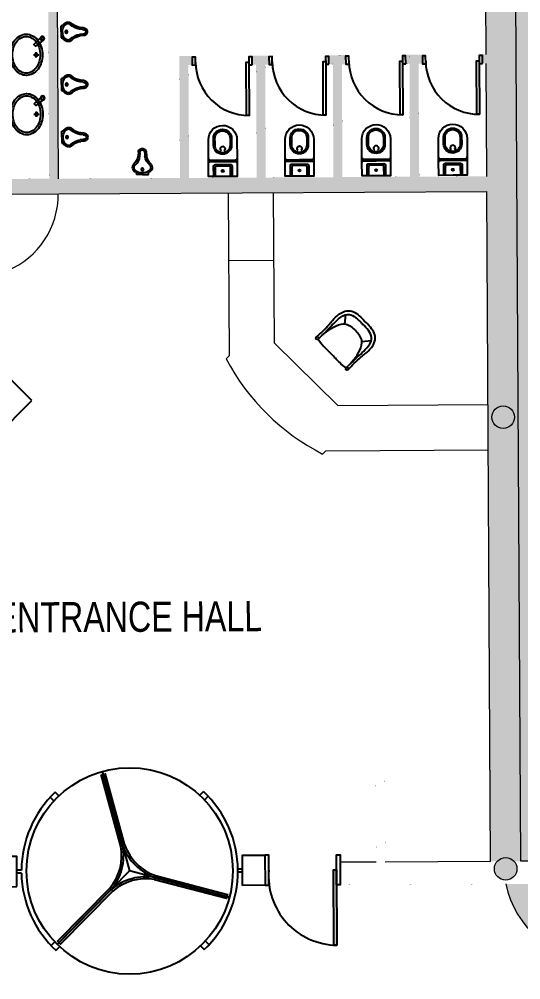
# Model space of a CAD drawing. Header units: millimetres. Extents: x 15176 to 113240, y 14038 to 107702.
# Drawn here: x 57444 to 64114, y 63227 to 75985 of the extents above; entities that cross this region are included whole.
import ezdxf

# ---------------------------------------------------------------- set-up
doc = ezdxf.new("R2010")
doc.units = ezdxf.units.MM
for name, color, linetype in [('contur floor', 175, 'Continuous'), ('doors', 4, 'Continuous'), ('furniture', 34, 'Continuous'), ('graas', 72, 'Continuous'), ('hatch', 252, 'Continuous'), ('sanitari', 144, 'Continuous'), ('txt', 164, 'Continuous'), ('wall', 5, 'Continuous'), ('windows', 4, 'Continuous')]:
    doc.layers.add(name, color=color, linetype=linetype)
doc.styles.add('KOTE', font='romrust.shx', dxfattribs={"width": 0.8})

# ---------------------------------------------------------------- blocks, each defined once
blk = doc.blocks.new('main door')
at = {"layer": 'doors'}
for p, q in [((-45.72175360190886, 1370.66620581998), (-45.71924921806567, 1440.001651182858)), ((45.70681790433082, 1370.666703953444), (45.70929600020827, 1439.274351976776)), ((148.8923621210706, 314.5945085774511), (643.9426761187606, 1171.968631351032)), ((148.8923621210706, 314.5945085774511), (643.9426761187606, 1171.968631351032)), ((173.6230859084426, 300.3159874254197), (685.955078160543, 1187.627011623124)), ((-1032.484857876509, 1003.78036355308), (-1075.432084839304, 1046.727590515875)), ((-1004.206423623793, 1032.070471795283), (-1047.147813591851, 1075.011861763334)), ((628.8147146806768, 1088.651240058738), (0, 7.276e-12)), ((198.3793277679433, 286.0227331225033), (693.4296417655933, 1143.396855896142)), ((198.3793277679433, 286.0227331225033), (693.4296417655933, 1143.396855896142)), ((-1370.662709205357, 45.72525021654292), (-1439.998154568129, 45.72274583279068)), ((0, 7.276e-12), (-1371.428571420711, -0.0045608942164108)), ((-346.8384788814583, 28.54171282744937), (-1336.866403955624, 28.58006164336985)), ((-1336.865947755297, -28.56279549811006), (-1336.866403955624, 28.58006164336985)), ((-346.8528355489689, -0.0045608941145474), (-1257.142857101939, 0.0101022102535353)), ((628.8147146807314, -1089.642628089765), (0, 7.276e-12)), ((1370.666703953542, 45.70681790422532), (1439.27435197687, 45.70929600011004)), ((-1370.663207338715, -45.70332128959853), (-1439.270855362054, -45.70579938548326)), ((-346.8380092098814, -28.60114431413967), (-1336.865947755297, -28.56279549811006)), ((1370.666205820024, -45.72175360196707), (1440.001651182902, -45.71924921812024)), ((173.6921735875294, -301.2674876663004), (685.9600654747119, -1188.615520226886)), ((1032.070471795385, -1004.206423623895), (1074.600760475652, -1046.736712304162)), ((1003.780363553189, -1032.484857876618), (1046.316489228189, -1075.020983551614)), ((-45.71137879846356, -1370.671264847777), (-45.71385689434828, -1439.278912871116)), ((45.71719270762696, -1370.670766714371), (45.71468832387473, -1440.006212077147))]:
    blk.add_line(p, q, dxfattribs=at)
at = {"layer": 'doors', "elevation": 2.037268e-10}
for points in [[(-1944.200258949768, 1944.20025894983), (-2651.307040136318, 1237.093477763287), (-2623.022768888874, 1208.809206515842), (-1915.915987702334, 1915.915987702392), (-1944.200258949768, 1944.20025894983)], [(1944.200258949815, -1944.200258949757), (1237.093477763265, -2651.3070401363), (1208.80920651582, -2623.022768888863), (1915.915987702378, -1915.915987702312), (1944.200258949815, -1944.200258949757)]]:
    blk.add_lwpolyline(points, dxfattribs=at)
at = {"layer": 'doors', "elevation": 1.164153e-10}
for points in [[(-346.853217538337, 28.56686767726933), (-346.8524535597826, -28.57598946570215), (-1336.865934284029, -28.56279549781902), (-1336.866403955646, 28.58006164339895)], [(148.9217510233721, -315.586489983114), (198.4085349646557, -287.01439978696), (693.4057113978015, -1144.402522648721), (643.918345199214, -1172.973604327606)], [(148.9217510233721, -315.586489983114), (198.4085349646557, -287.01439978696), (693.4057113978015, -1144.402522648721), (643.918345199214, -1172.973604327606)]]:
    blk.add_lwpolyline(points, close=True, dxfattribs=at)
at = {"layer": 'doors'}
blk.add_circle((7.276e-12, 0), 1371.428571428296, dxfattribs=at)
for centre, radius, start, end in [((-4.72937e-11, 5.82077e-11), 1439.999999999711, 88.1809793405769, 134.2160237494499), ((-2012.45843715089, 1897.602760514543), 918.9124278934784, 225.955049106314, 320.0705259022236), ((-4.72937e-11, 5.82077e-11), 1439.999999999711, 135.8076243872126, 181.97591112408), ((-406.2270686370248, 704.1199263945018), 706.5989154802718, 274.8207324660841, 325.1481076300058), ((-395.2335463216114, 685.1043197407926), 658.2936460325125, 274.2159967354595, 325.7480095291272), ((813.3217201555017, -1.00449292587291), 706.5989154802718, 154.8207324660992, 205.1481076302899), ((791.3569605673038, -1.017359201337968), 658.2936460325125, 154.2159967356428, 205.7480095291801), ((7.276e-12, 0), 1439.999999999711, 268.1807977834069, 1.819020659423096), ((-405.393094120991, -704.8619871164992), 706.5989154802718, 34.82073246649261, 85.14810762969064), ((-394.4218568483011, -685.8335141874268), 658.2936460325125, 34.21599673525101, 85.74800952940598), ((1897.602760514528, -2012.458437150875), 918.9124278934784, 129.9294740982299, 224.0449508938359)]:
    blk.add_arc(centre, radius, start, end, dxfattribs=at)
for points in [[(-1915.915987702341, 1915.915987702356), (-1944.200258949808, 1944.200258949815), (-2623.022768888863, 1208.809206515842), (-2651.307040136318, 1237.093477763294)], [(1915.915987702334, -1915.915987702334), (1944.200258949793, -1944.200258949793), (1208.80920651582, -2623.022768888848), (1237.093477763279, -2651.307040136307)]]:
    blk.add_solid(points, dxfattribs=at)
at = {"layer": 'doors', "color": 7}
for points in [[(198.4089169538056, 285.0414071382693), (693.4296417655678, 1142.41458965373), (148.9213690340184, 313.6121740849849), (643.9426761187424, 1170.98636510862)], [(-346.8532175384062, 28.56686767732026), (-1336.866403955704, 28.5800616434426), (-346.8524535598408, -28.57598946565849), (-1336.865947755381, -28.5627954980373)], [(148.9217510232738, -315.5864899830849), (643.9183451991412, -1172.973604327577), (198.4085349645611, -287.0143997868799), (693.4057113978415, -1144.402522648597)]]:
    blk.add_solid(points, dxfattribs=at)
at = {"layer": 'windows'}
for points in [[(-1894.860032523138, 1993.540485376485), (-1802.778902712496, 2085.621615187127), (-1838.134241771822, 2120.976954246449), (-2120.976954246446, 1838.134241771841), (-2085.621615187105, 1802.778902712511), (-1894.860032523124, 1993.54048537647)], [(-1258.463929456168, 1357.144382307655), (-1166.382799644598, 1449.225512119221), (-1131.027460585276, 1413.870173059899), (-1413.870173059891, 1131.027460585283), (-1449.225512119214, 1166.382799644613), (-1258.463929456168, 1357.144382307655)], [(1357.144382307648, -1258.463929456157), (1449.225512119214, -1166.382799644583), (1413.870173059877, -1131.027460585261), (1131.027460585268, -1413.870173059877), (1166.382799644594, -1449.225512119207), (1357.144382307648, -1258.463929456157)], [(1993.540485376463, -1894.860032523124), (2085.621615187112, -1802.778902712489), (2120.976954246435, -1838.134241771812), (1838.134241771819, -2120.976954246427), (1802.778902712489, -2085.621615187098), (1993.540485376456, -1894.860032523116)]]:
    blk.add_lwpolyline(points, dxfattribs=at)
at = {"layer": 'windows', "color": 5}
for points in [[(-1202.50119391489, 919.6584814402959), (-919.6584814402813, 1202.501193914904), (-1131.027460585268, 1413.870173059906), (-1413.870173059891, 1131.027460585283), (-1202.50119391489, 919.6584814402959)], [(919.658481440285, -1202.501193914883), (1202.50119391489, -919.6584814402668), (1413.870173059888, -1131.027460585261), (1131.027460585268, -1413.870173059877), (919.658481440285, -1202.501193914883)]]:
    blk.add_lwpolyline(points, dxfattribs=at)
blk = doc.blocks.new('WC3')
at = {"linetype": 'Continuous'}
for points in [[(18.99965662198429, -30.38510416058125, -0.4142135623730953), (16.99961846964925, -32.38506600752589), (-0.0003815272657448, -32.38474170933478), (-17.00038152418074, -32.38441741123097, -0.4142135623730951), (-19.000343371089, -30.384379258845), (-18.99999999656393, -12.38437926213373), (1.36424e-11, -12.38474171303096), (18.99999999652937, -12.38510416395729), (18.99965662198429, -30.38510416058125), (18.9995421638223, -36.38510415956262, 0.4142135623730945), (16.99958031687311, -34.38506600717665), (-0.00041968000005, -34.38474170898553), (-17.00041967689413, -34.38441741085262, 0.4142135623730946), (-19.00045782927009, -36.38437925773906), (-19.000343371089, -30.384379258845)], [(12.2372474922804, -12.3849751552043), (12.23698042320302, -26.38497515264316, -0.4142135623730953), (10.23694227084798, -28.3849369995587), (-0.0003052218389712, -28.38474171009148), (-10.23755271448408, -28.38454642065335, -0.4142135623730951), (-12.23751456135051, -26.38450826829649), (-12.23724749231496, -12.38450827085762)], [(-10.23724749269331, -12.38454642356373), (-10.23747640901638, -24.38454642138095, 0.4142135623730951), (-8.237514562088109, -26.38458457373781), (-0.000267069104666, -26.38474171044072), (8.236980423898785, -26.38489884720184, 0.4142135623730953), (10.23701857629567, -24.3849370003154), (10.23724749263874, -12.38493700246909)], [(18.9995421638223, -36.38510415956262), (18.99906525474853, -61.38510415502242, -0.4142135623730948), (-0.0012971926589671, -80.38474170063273, -0.4142135623730946), (-19.00093473830384, -61.38437925319886), (-19.00045782927009, -36.38437925773906)], [(-1.623088788764107, -47.0647922011849, 0.6208181024698423), (-3.213440301972696, -50.27760027107433, 0.1843877908832819), (-0.0007608221712871, -52.26764150845702, 0.1843877908832819), (3.211994580801729, -50.27772284502862, 0.6208181024698423), (1.621765646056701, -47.06485410119058, 0.6208181024698423)]]:
    blk.add_lwpolyline(points, format="xyb", dxfattribs=at)
for points in [[(0.2360487642636144, -75.22325524812913, -0.4142135623730953), (-11.76372231716232, -63.22302633398795), (-11.76368528647436, -61.28184236268862), (-11.76360785902125, -57.22302633506479), (-11.76353043156905, -53.16421030744095), (-11.76354625712975, -53.99379905089154, -0.414213562373095), (0.236682657043275, -41.99402796945651, -0.414213562373095), (12.23645373853105, -53.9942568836268), (12.23646956405173, -53.16466814014711), (12.23639213659862, -57.22348416777095), (12.23631470916644, -61.28230019539478), (12.23627767845846, -63.223484166665, -0.4142135623730953)], [(0.2360869169770012, -73.22325524850748, -0.4142135623730953), (-9.763722317540669, -63.22306448669406), (-9.76360785937959, -57.2230644878), (-9.763546257468079, -53.99383720365586, -0.414213562373095), (0.2366445043298882, -43.99402796907816, -0.414213562373095), (10.2364537388894, -53.99421873089159), (10.23639213695697, -57.22344601506484), (10.2362776788159, -63.22344601392979, -0.4142135623730953)]]:
    blk.add_lwpolyline(points, format="xyb", close=True, dxfattribs=at)
blk.add_circle((0.187035405962888, -19.85050951785524), 1.368205249047605, dxfattribs=at)
blk = doc.blocks.new('pis')
at = {"linetype": 'Continuous'}
for points in [[(-12.91226939518674, -12.8383018176828, -0.1272761645069084), (-11.87778055404851, -8.839981468656333, -0.1040608676800727), (-8.941320023161097, -5.449392109760083, -0.0855737407349104)], [(-10.91226939531771, -12.83827759482665, -0.1272761645069142), (-10.12875880938009, -9.809993291681167, -0.1061297591756575), (-7.673324862258596, -6.998158656439045, -0.0855737407349323), (-3.857598986065568, -5.056255240895553, -0.0909475327689154), (0.1463204208739626, -4.579023728030734, -0.0751447981989366)], [(11.20511030064517, -12.83800972154131, 0.1272761645069142), (10.42152636118772, -9.809744398167823, 0.1061297591756575), (7.966024304008897, -6.997969241405372, 0.0855737407349323), (4.150251390488847, -5.056158254301408, 0.0909475327689154), (0.1463204247629619, -4.579023728030734, 0.0751447981989366)], [(13.20511030051057, -12.83798549865605, 0.1272761645069084), (12.17052460883497, -8.839690209104447, 0.1040608676800727), (9.233981949018926, -5.449171980697429, 0.0855737407349104)], [(-11.80161884929475, -16.9714721175842, -0.0035539548212258), (-11.87768370353297, -16.83659710729262, -0.127276164507911), (-12.91226939518674, -12.8383018176828, -0.1272761645069084)], [(-9.753001435889018, -15.86333839208237, -0.0217084819964517), (-10.17360823969648, -15.28595270882943, -0.1475967800586279), (-10.91226940324123, -12.83827759482665, -0.1475967800593898)], [(10.04591561724737, -15.86309859872563, 0.0217084819964517), (10.46650843495809, -15.28570272732759, 0.1475967800586279), (11.20511030863054, -12.83800972154131, 0.1475967800593898)], [(12.09455987224646, -16.97118270050851, 0.0035539548212258), (12.17062145933232, -16.83630584771163, 0.127276164507911), (13.20511030051057, -12.83798549865605, 0.1272761645069084)]]:
    blk.add_lwpolyline(points, format="xyb", dxfattribs=at)
for points in [[(0.1462943638616707, -2.427423366345465), (-7.76687143597519, -2.427519206161378)], [(0.1462943638616707, -2.427423366345465), (8.059460163676704, -2.427327526558656)]]:
    blk.add_lwpolyline(points)
for points in [[(0.1467594140740403, -40.82502710717381, -0.4161555569993222), (-5.073100899087876, -35.2760628546821), (-5.454818530371995, -30.50653650323511), (-5.451449759770185, -30.42148206717684, 0.1609514093839624), (-11.81253934775305, -16.95238138127024)], [(-9.755046594644227, -15.86118643428199, -0.160857539107), (-3.399943348860688, -29.32399126529344, -0.160857539107)], [(0.1467594140740403, -40.82502710717381, 0.4161555569993222), (5.366485313767043, -35.27593641626299), (5.748087413372559, -30.50640081992606), (5.744716582565161, -30.42134646544582, -0.1609514093839624), (12.10547990825216, -16.95209169966984)], [(10.04796072387035, -15.86094659139053, 0.160857539107), (3.693183587791282, -29.32390535730519, 0.160857539107)], [(-0.9515542413319054, -38.5987586179981, -0.2403988666688864), (-3.021594488098344, -34.1785720527987), (-3.403312119462498, -29.40904570135172)], [(1.245019142548699, -38.5987320143322, 0.2403988666688864), (3.314952319076838, -34.17849530812236), (3.696554418620508, -29.40895971175632)], [(0.1467375032261771, -39.01584520758479, -0.1685975657723193), (-1.152772998499131, -38.43030702776741, -0.1685975657723193)], [(0.146737501352618, -39.01584520761389, 0.1685975657723193), (1.446233819260669, -38.43027555005392, 0.1685975657723193)]]:
    blk.add_lwpolyline(points, format="xyb")
blk.add_circle((0.1463869862454885, -10.07507683715085), 1.778832186563704)
for centre, start, end in [((-10.43596360108859, -3.133960988896433), 302.8500777789057, 14.82482272063561), ((10.72856944011437, -3.133704655920155), 165.1765651480004, 237.1513100896987)]:
    blk.add_arc(centre, 2.760998536267433, start, end)
blk = doc.blocks.new('D910')
blk.add_lwpolyline([(50, 20.00000000001819), (50, 830.0000000000182), (90, 830.0000000000182), (90, 20.00000000001819), (50, 20.00000000001819)])
at = {"color": 0}
for points in [[(-1.45519e-11, 60), (1.45519e-11, -60), (50.00000000001455, -59.99999999996362), (49.99999999998545, 60), (-1.45519e-11, 60)], [(859.9999999999854, 60), (860.0000000000146, -60), (910.0000000000146, -59.99999999996362), (909.9999999999854, 60), (859.9999999999854, 60)]]:
    blk.add_lwpolyline(points, dxfattribs=at)
blk.add_arc((50, 20.00000000001819), 810, 0, 90)
blk = doc.blocks.new('elav')
at = {"color": 0}
for p, q in [((-3.668448744983834, -21.07977252092678), (3.459549599991988, -21.07977252098499)), ((-4.82032e-11, -24.7482212659088), (5.457e-12, -17.62022292093025))]:
    blk.add_line(p, q, dxfattribs=at)
for points in [[(-3.45608e-11, -55.58258696613484, 0.0765540898910551), (10.52589632007221, -53.96148562908638, 0.0865463169502637), (19.0798714377861, -49.52684845117619, 0.1058369545411314), (25.2833183613966, -42.29441579556442, 0.1251659682439345), (27.36931165454371, -34.09205429442227, 0.1251659682370227), (25.28331836164489, -25.88969279371668, 0.1058369545478802), (19.07987143779883, -18.65726013763924, 0.0865463169664506), (10.52589631811134, -14.22262295908877, 0.0765540898749909), (-6.45741e-11, -12.6015216227388, 0.0765540898689795), (-10.52589631753199, -14.22262295885594, 0.0865463169729529), (-19.07987143794799, -18.65726013772655, 0.1058369545425398), (-25.28331836155849, -25.88969279342564, 0.1251659682419772), (-27.36931165466376, -34.09205429445137, 0.1251659682477325), (-25.28331836131656, -42.29441579585546, 0.1058369545362759), (-19.07987143798073, -49.52684845114709, 0.0865463169737542), (-10.52589631749197, -53.9614856299886, 0.0765540898685527)], [(-4.09273e-11, -52.58258696613484, 0.0765540898888504), (9.623242074933842, -51.10050409933319, 0.0865463169560428), (17.26205601613219, -47.1403139148897, 0.1058369545336472), (22.6478049012203, -40.86121350649046, 0.1251659682487571), (24.36931165453007, -34.09205429439317, 0.1251659682472357), (22.64780490128942, -27.32289508244139, 0.1058369545352461), (17.26205601623406, -21.04379467398394, 0.0865463169741801), (9.623242073068468, -17.08360448887106, 0.0765540898719311), (-5.82077e-11, -15.6015216227097, 0.0765540898654241), (-9.623242072475477, -17.08360448866733, 0.0865463169824939), (-17.26205601643869, -21.04379467415856, 0.1058369545341305), (-22.64780490148587, -27.32289508258691, 0.1251659682448162), (-24.36931165467104, -34.09205429445137, 0.125165968239722), (-22.64780490153044, -40.861213506083, 0.1058369545516117), (-17.26205601547372, -47.14031391550088, 0.0865463169641965), (-9.62324207306483, -51.10050410000258, 0.0765540898699812)]]:
    blk.add_lwpolyline(points, format="xyb", close=True, dxfattribs=at)
blk.add_lwpolyline([(18.77685481791923, -12.20918788124982), (11.31774815158678, -21.79592275736013), (13.53312236746751, -24.01129697324086), (22.23209815532937, -15.31232118537901)], dxfattribs=at)
for centre, radius in [((21.4898938172546, -12.66352269293566), 2.750818193379326), ((21.4898938172546, -12.66352269293566), 2.115793645439663), ((-0.0557959825609942, -21.07977252101409), 1.9038459825)]:
    blk.add_circle(centre, radius, dxfattribs=at)
blk = doc.blocks.new('chair')
at = {"layer": 'furniture'}
for p, q in [((-405.1464923507447, 169.6839737929859), (-502.3062291868264, 249.8182750646083)), ((-410.910259136057, -155.2066047660628), (-510.8512299828799, -231.8442133439567))]:
    blk.add_line(p, q, dxfattribs=at)
for centre in [(-7.969390500766167, 283.9434146582225), (-18.03588163867971, -283.482064487669)]:
    blk.add_circle(centre, 16.69040609972769, dxfattribs=at)
for points, knots in [([(-7.666665664211905, 301.0187124852237), (-87.9541950415587, 300.2321909521925), (-191.525018682114, 299.8833768447603), (-368.2489447556218, 322.6030625531785), (-517.2192821380595, 324.4682527380573), (-607.8777488769847, 210.273372145366), (-622.7762639654102, 113.729825866083), (-624.1614862074784, 46.82181461380787), (-624.6254982812461, 11.08104647443361)], [2.107928769730949, 2.107928769730949, 2.107928769730949, 2.107928769730949, 32.56566492032017, 41.4502390133168, 71.05429102073958, 82.06124660621079, 93.9829604484101, 107.6694990535344, 107.6694990535344, 107.6694990535344, 107.6694990535344]), ([(-8.265442401883774, 267.2556344269869), (-60.53962666249852, 267.4019375244343), (-189.2607885629403, 267.762197659708), (-353.2747704476571, 284.2355001471008), (-559.709851601955, 254.7364916198039), (-575.1103086414257, 101.1667080670666), (-576.0299938857388, 22.91616850081348), (-576.179189751645, 10.22198091826067)], [0, 0, 0, 0, 155.8086330386287, 383.6667862450539, 513.8536026413324, 713.4147405479903, 752.05731967449, 752.05731967449, 752.05731967449, 752.05731967449]), ([(-8.265442401883774, 267.2556344269869), (-108.1142600732502, 267.0566879660435), (-251.3576533514768, 266.7712788163825), (-439.7956046003276, 165.3458479973001), (-446.3611210624443, 63.39054763666704), (-449.9291997137989, 7.982182931733405)], [0, 0, 0, 0, 299.493476483361, 429.6541795554173, 584.5943835553771, 584.5943835553771, 584.5943835553771, 584.5943835553771]), ([(-8.26544240189105, 267.2556344269724), (0.9684982741964632, 178.9745153837866), (3.333681270501984, 132.460975784832), (1.34890679835371, 51.76999695213271), (-3.63798e-11, 7.276e-12)], [0, 0, 0, 0, 11.10496699442068, 30.98104571489198, 30.98104571489198, 30.98104571489198, 30.98104571489198]), ([(-18.33880844115629, -300.557367458463), (-98.54792030950193, -296.9235866548242), (-202.0412009294523, -292.9013923079292), (-379.4597801209893, -309.338482172634), (-528.4025368542716, -305.9186033836359), (-614.9535286310202, -188.5799730546405), (-626.4183229035698, -91.56873364236526), (-625.4294834240063, -24.65369043928695), (-624.6254982812461, 11.08104647443361)], [2.107928769730949, 2.107928769730949, 2.107928769730949, 2.107928769730949, 32.56566492032017, 41.4502390133168, 71.05429102073958, 82.06124660621079, 93.9829604484101, 107.6694990535344, 107.6694990535344, 107.6694990535344, 107.6694990535344]), ([(-17.73982973756938, -266.7942842564589), (-69.98630919879896, -265.0863238889224), (-198.639250159636, -260.8806027265773), (-363.1343341425473, -271.5259441480462), (-568.393180161122, -234.7232218791313), (-578.3368081670349, -80.7038180381146), (-576.4803589388267, -2.469897264444915), (-576.179196609839, 10.2215943357769)], [0, 0, 0, 0, 155.8086330386497, 383.6667862450912, 513.8536026413642, 713.4147405480708, 752.057319674505, 752.057319674505, 752.057319674505, 752.057319674505]), ([(-17.73982973756938, -266.7942842564589), (-117.5187596316225, -263.0538137970196), (-260.6618917089311, -257.6877244074529), (-445.3836941693623, -149.6422007449897), (-448.3287128234225, -47.51817740483975), (-449.9292050692384, 7.981881055597114)], [0, 0, 0, 0, 299.4934764833577, 429.6541795554446, 584.5943835554616, 584.5943835554616, 584.5943835554616, 584.5943835554616]), ([(-17.7398297376858, -266.7942842564389), (-5.380358063768654, -178.8962461676128), (-1.366822723626683, -132.4958691141001), (-0.4882298376542167, -51.78526591214177), (-3.63798e-11, 7.276e-12)], [0, 0, 0, 0, 11.10496699442068, 30.98104571489198, 30.98104571489198, 30.98104571489198, 30.98104571489198])]:
    blk.add_open_spline(points, degree=3, knots=knots, dxfattribs=at)

msp = doc.modelspace()

# ---------------------------------------------------------------- hatches: boundary and pattern name
at = {"layer": 'contur floor'}
h = msp.add_hatch(dxfattribs=at)
h.set_pattern_fill('DOLMIT', color=256, scale=15)
h.set_pattern_definition([(0, (0, 0), (0, 95.25), []), (45, (0, 0), (-190.4998701525148, 190.4998701525148), [134.7038418160373, -269.4076836320746])])
h.paths.add_polyline_path([(44600.99890956274, 85189.38101221673), (44800.99593596789, 85190.47162209664), (44799.65993886502, 85435.46797944035), (60239.4303771838, 85519.66306216689), (60240.95894045217, 85239.35374718177), (60440.95596685531, 85240.44435706164), (60439.42740358692, 85520.753672047), (63599.38042075606, 85537.98530814901), (63600.57838218738, 85318.3020571263), (64000.57243499384, 85320.48327688605), (63917.25154960764, 100599.9426160636), (81605.18516290135, 100696.3972259158), (81662.68640211341, 100656.9683445998), (81617.05275080074, 100684.6583670507), (81800.40433139977, 64896.92949975751), (64112.47071810585, 64800.47488990542), (64009.29731403285, 83720.50706566114), (63609.3032612266, 83718.32584590139), (63610.28651955537, 83538.0150441177), (60450.33350238571, 83520.78340801556), (60448.80493911734, 83801.09272300088), (60248.8079127142, 83800.00211312101), (60250.33647598259, 83519.69279813566), (44810.5660376618, 83435.49771540897), (44809.23004055934, 83680.49407275292), (44609.23301415582, 83679.40346287302)])
h.paths.add_polyline_path([(64872.41782195185, 99655.13713757828), (65025.64851007488, 71555.55492794001), (79125.43887149476, 71632.44292447151), (78972.20818337175, 99732.02513410978)], flags=16)
h.paths.add_polyline_path([(79284.70682527605, 69933.28615745483), (79306.79167534361, 65883.34637279174), (66606.98049874548, 65814.09264541941), (66584.89564867792, 69864.0324300825)], flags=16)
at = {"layer": 'graas', "linetype": 'ByBlock', "lineweight": 13}
h = msp.add_hatch(dxfattribs=at)
h.set_pattern_fill('AR-SAND', color=256, scale=10, angle=69, style=0)
h.set_pattern_definition([(37.50000000000001, (25327.59192455947, 41406.08846742971), (-16.0003129598405, 489.4132373293423), [0, -386.08, 0, -431.8, 0, -412.75]), (7.499999999999989, (25327.59192455947, 41406.08846742971), (449.5232831380026, 716.8251005683543), [0, -208.2799999999999, 0, -347.9799999999998, 0, -133.3499999999999]), (327.5, (25015.17192455946, 41406.08846742971), (790.9923702414579, 1.437184678545691), [0, -127, 0, -457.2, 0, -596.9]), (317.5, (25015.17192455946, 41406.08846742971), (763.5564524722973, 222.9293232572162), [0, -63.5, 0, -299.72, 0, -342.9])])
edge = h.paths.add_edge_path()
edge.add_line((87006.76421152771, 64825.31897267062), (86910.51728772206, 63624.7762837904))
edge.add_line((82112.74839932658, 64798.63126589305), (87006.7642115277, 64825.31897267063))
edge.add_line((86910.51728772206, 63624.77628379042), (65123.69643532338, 63505.9699070153))
edge.add_line((82113.83900920648, 64598.63423948994), (82112.74839932658, 64798.63126589305))
edge.add_line((63914.1096065226, 64499.38874042092), (82113.83900920648, 64598.63423948993))
edge.add_arc((65125.36470483177, 64741.10710499302), 1235.138324622552, 191.2857034199404, 270.7022644855396)
at = {"layer": 'hatch', "linetype": 'ByBlock', "lineweight": 13}
msp.add_hatch(color=256, dxfattribs=at).paths.add_polyline_path([(50876.36406247079, 71868.41157307068), (52864.38384018975, 69901.95606505079), (54411.51267558587, 71466.05080856412), (51537.38856256937, 74308.99898046762), (49990.25972717322, 72744.90423695429), (50149.52519765409, 72587.36633659003), (50008.87712170495, 72445.1759053575), (46726.77026710185, 75691.68138507963), (46867.41834305791, 75833.87181632084), (49848.06929594482, 72885.55231289947), (55407.89686100039, 78506.34928241617), (55697.59818117548, 78507.92906151427), (55695.45164493495, 78901.56281918823), (55815.4498607768, 78902.21718511605), (55817.59639701733, 78508.58342744218), (56617.58450262979, 78512.9458669617), (56947.2150976579, 78202.96216307342), (56865.23220549288, 78115.78316241148), (56570.35046846888, 78392.68650942584), (55458.25611541877, 78386.62211381656), (53117.60118445955, 76020.29941969024), (56048.60146998457, 73121.09201742569), (56780.11353727049, 73860.62589016807), (57842.94044743519, 73866.4216239831), (57824.68113944292, 77214.83004208136), (57528.15194987311, 77492.37526022311), (57610.35958532654, 77579.79324849293), (57944.36269167133, 77267.05887172415), (57944.8345392714, 77187.02662820296), (58094.83230907374, 77187.84458561282), (58095.48667500162, 77067.846369771), (57945.48890519931, 77067.02841236102), (57962.93866327719, 73867.07598991104), (59582.91457714254, 73875.90992993859), (59574.08063711543, 75495.88584380393), (59745.25093162645, 75496.81925775361), (59745.90529755439, 75376.82104191164), (59694.73321888526, 75376.5419938899), (59702.9127929844, 73876.56429586603), (60602.89941179816, 73881.47204032578), (60594.71983769911, 75381.44973834921), (60543.54775903004, 75381.1706903275), (60542.89339310213, 75501.16890616936), (60765.23576628213, 75502.3813681408), (60765.89013221001, 75382.38315229883), (60714.71805354091, 75382.1041042771), (60722.89762764002, 73882.12640625343), (61622.88424645382, 73887.03415071315), (61614.70467235424, 75387.01184873641), (61563.53259368567, 75386.73280071467), (61562.87822775776, 75506.73101655653), (61785.22060093776, 75507.94347852818), (61807.78822130183, 75388.0647585218), (61734.70288819654, 75387.6662146645), (61742.8824622957, 73887.68851664083), (62642.86908110947, 73892.59626110026), (62634.6895070099, 75392.57395912378), (62583.51742834135, 75392.29491110204), (62582.86306241341, 75512.2931269439), (62805.20543559341, 75513.50558891534), (62805.85980152132, 75393.5073730734), (62754.68772285219, 75393.22832505169), (62762.86729695136, 73893.25062702826), (63662.85391576515, 73898.15837148772), (63654.67434166608, 75398.136069511), (63603.502262997, 75397.85702148924), (63602.84789706906, 75517.8552373311), (63654.01997573816, 75518.13428535283), (63645.40415768709, 77098.11079393758), (58893.12913647731, 77072.19601818768), (58892.47477054939, 77192.19423402887), (59024.81848184788, 77192.91592155432), (59020.1288593644, 78052.9031350881), (58683.69634988319, 78054.3235948132), (57815.65834121531, 78869.43894363605), (57810.65839499098, 79786.33360551583), (57930.65661083296, 79786.98797144374), (57935.37549709171, 78921.63434031905), (58734.37678088128, 78171.34667590488), (59139.47270927834, 78173.5557168579), (59144.38045373777, 77273.5690980434), (63644.31354780725, 77298.10782034067), (63610.94088548407, 83418.01682827581), (57911.02563299509, 83386.93444669916), (57924.7673174816, 80866.9719140201), (57804.7691016396, 80866.31754809216), (57791.02741715318, 83386.28008077122), (57546.03105980932, 83384.94408366855), (57545.3766938815, 83504.94229950881), (60250.33647598259, 83519.69279813566), (60248.8079127142, 83800.00211312101), (60448.80493911731, 83801.09272300091), (60450.33350238571, 83520.78340801553), (63610.28651955505, 83538.01504411764), (63609.3032612266, 83718.32584590139), (64009.29731403282, 83720.50706566114), (64112.47071810585, 64800.47488990528), (63712.47666529962, 64798.29367014553), (63663.94452564503, 73698.1613450846), (56864.0456279215, 73661.08060916842), (56050.14382526971, 72838.25351025222), (53033.82928101119, 75821.8497580791), (51678.03663851458, 74451.18941169622), (54694.35118275956, 71467.59316384766), (52865.92619547312, 69619.11755787718), (50735.71598652983, 71726.22114184638)])
h = msp.add_hatch(color=256, dxfattribs=at)
edge = h.paths.add_edge_path()
edge.add_arc((63880.30070024639, 70699.29655891744), 150, 0, 360)
h = msp.add_hatch(color=256, dxfattribs=at)
edge = h.paths.add_edge_path()
edge.add_arc((63913.01899664273, 64699.38576682386), 150, 0, 360)

# ---------------------------------------------------------------- linework, layer by layer
for p, q in [((57611.06530943848, 70922.98532213515, -176709.9999997358), (55219.21912698791, 73288.88688535447, -176709.9999997358)), ((56626.52877782279, 69927.65230353578, -176709.999999736), (57611.06530943848, 70922.98532213518, -176709.9999997359))]:
    msp.add_line(p, q)
at = {"color": 7, "lineweight": 20}
msp.add_arc((65125.36470483177, 64741.10710499302, -176709.9999997358), 1235.138324622552, 191.2857034201071, 270.7022644850807, dxfattribs=at)
at = {"layer": 'furniture', "linetype": 'ByBlock', "lineweight": 13}
for p, q in [((60242.18962089258, 71518.73382717452, -176709.9999997358), (60227.44002721895, 73679.42163767156, -176709.9999997358)), ((60841.08405061689, 71682.73818218632, -176709.9999997358), (60827.43167209037, 73682.69347039581, -176709.9999997358)), ((60232.34777167824, 72779.43501885765, -176709.9999997358), (60832.33941654966, 72782.70685158178, -176709.9999997358)), ((60841.08405061689, 71682.7381821863, -176709.9999997358), (61679.41960500815, 70854.87420186086, -176709.9999997358)), ((60242.18962089252, 71518.73382718599, -176709.9999997358), (60198.27944101463, 71474.26823154927, -176709.9999997358)), ((61679.41960500815, 70854.87420186086, -176709.9999997358), (63679.38670698958, 70866.36016020182, -176709.9999997358)), ((61522.95565842808, 70253.96572310705, -176709.9999997358), (61479.04547855587, 70209.50012747609, -176709.9999997358)), ((61522.95565842808, 70253.96572310705, -176709.9999997358), (63682.65853676674, 70266.36905577432, -176709.9999997358))]:
    msp.add_line(p, q, dxfattribs=at)
for centre, radius, start, end in [((56864.04562791216, 73661.0806091793, -176709.9999997358), 1100, 225.31243826505, 0.3124382642200095), ((62830.77032719293, 72859.19003303451, -176709.9999997358), 2974.561591569601, 207.7483182790154, 242.9718464885596)]:
    msp.add_arc(centre, radius, start, end, dxfattribs=at)
at = {"layer": 'wall', "linetype": 'ByBlock', "lineweight": 13}
for p, q in [((64112.47071810585, 64800.47488990528, -176709.9999997358), (64009.29731403282, 83720.50706566114, -176709.9999997358)), ((57945.48890519931, 77067.02841236102, -176709.9999997358), (57962.93866327719, 73867.07598991104, -176709.9999997358)), ((63654.01997573813, 75518.13428535283, -176709.9999997358), (63645.40415768712, 77098.11079393758, -176709.9999997358)), ((63662.85391576515, 73898.15837148772, -176709.9999997358), (63654.67434166608, 75398.13606951089, -176709.9999997358)), ((56864.0456279215, 73661.08060916842, -176709.9999997358), (63663.94452564503, 73698.1613450846, -176709.9999997358)), ((63712.47666529962, 64798.29367014553, -176709.9999997358), (63663.94452564503, 73698.1613450846, -176709.9999997358)), ((62192.01364603237, 64790.00238691707, -176709.9999997358), (61712.02078266488, 64787.38492320536, -176709.9999997358)), ((63712.47666529959, 64798.29367014574, -176709.9999997358), (62312.0118618742, 64790.65675284498, -176709.9999997358)), ((64212.46923130751, 64801.02019484542, -176709.9999997358), (64112.47071810585, 64800.47488990548, -176709.9999997358))]:
    msp.add_line(p, q, dxfattribs=at)
at = {"layer": 'wall', "linetype": 'ByBlock', "lineweight": 13, "const_width": 0.1}
for points, elevation in [([(57842.94044743519, 73866.4216239831), (57824.68113944292, 77214.83004208136)], -541.3449999994066), ([(57842.94044743519, 73866.4216239831), (56780.11353727049, 73860.62589016807), (56048.60146998469, 73121.0920174258), (53117.60118444558, 76020.29941970404)], -176709.9999997358), ([(59582.91457714254, 73875.90992993859), (59582.91457714254, 73875.90992993859), (59574.73500304346, 75375.88762796205), (59574.08063711555, 75495.88584380393), (59745.25093162648, 75496.81925775361), (59745.90529755439, 75376.82104191167)], -176709.9999997358), ([(60594.71983769911, 75381.44973834921), (60543.54775903004, 75381.17069032748), (60542.8933931021, 75501.16890616936), (60594.0654717712, 75501.4479541911)], -176709.9999997358), ([(60602.89941179816, 73881.47204032578), (60602.89941179816, 73881.47204032578), (60594.71983769911, 75381.44973834924), (60594.06547177117, 75501.44795419113), (60765.2357662821, 75502.38136814078), (60765.89013221001, 75382.38315229883)], -176709.9999997358), ([(61614.70467235477, 75387.01184873641), (61563.5325936857, 75386.73280071464), (61562.87822775776, 75506.73101655653), (61614.05030642686, 75507.01006457827)], -176709.9999997358), ([(61622.88424645382, 73887.03415071315), (61622.88424645382, 73887.03415071315), (61614.70467235477, 75387.01184873661), (61614.05030642683, 75507.0100645785), (61785.22060093776, 75507.94347852815), (61785.87496686567, 75387.9452626862)], -176709.9999997358), ([(62634.68950701042, 75392.57395912378), (62583.51742834135, 75392.29491110204), (62582.86306241341, 75512.2931269439), (62634.03514108248, 75512.57217496564)], -176709.9999997358), ([(62642.86908110947, 73892.59626110032), (62642.86908110947, 73892.59626110032), (62634.68950701042, 75392.57395912381), (62634.03514108248, 75512.57217496567), (62805.20543559341, 75513.50558891534), (62805.85980152132, 75393.5073730734)], -176709.9999997358), ([(63654.67434166608, 75398.13606951098), (63603.502262997, 75397.85702148924), (63602.84789706906, 75517.8552373311), (63654.01997573813, 75518.13428535283)], -176709.9999997358), ([(59745.90529755439, 75376.82104191164), (59694.73321888526, 75376.54199388993), (59702.91279298437, 73876.56429586653)], -176709.9999997358), ([(60765.89013221004, 75382.38315229883), (60714.71805354088, 75382.10410427712), (60722.89762764002, 73882.1264062537)], -176709.9999997358), ([(61785.8749668657, 75387.9452626862), (61734.70288819654, 75387.6662146645), (61742.88246229567, 73887.68851664106)], -176709.9999997358), ([(62805.85980152135, 75393.50737307337), (62754.68772285219, 75393.22832505166), (62762.86729695136, 73893.25062702826)], -176709.9999997358), ([(59582.91457714254, 73875.90992993809), (57962.93866327719, 73867.07598991104)], -176709.9999997358), ([(60602.89941179816, 73881.47204032552), (59702.91279298434, 73876.56429586603)], -176709.9999997358), ([(61622.88424645382, 73887.03415071289), (60722.89762764002, 73882.12640625343)], -176709.9999997358), ([(62642.86908110947, 73892.59626110032), (61742.88246229567, 73887.68851664083)], -176709.9999997358), ([(63662.85391576515, 73898.15837148772), (62762.86729695136, 73893.25062702823)], -176709.9999997358), ([(62312.0118618742, 64790.65675284484), (62312.01186187423, 64790.65675284481), (62305.07869906642, 66062.06642069295), (62185.08048322456, 66061.41205476501), (62192.01364603237, 64790.00238691689)], -176709.9999997358), ([(61713.65669748472, 64487.38938360065), (64214.10514612732, 64501.02465524076)], -176709.9999997358)]:
    msp.add_lwpolyline(points, dxfattribs=dict(at, elevation=elevation))
at = {"layer": 'wall', "linetype": 'ByBlock', "lineweight": 13}
for centre in [(63880.30070024639, 70699.29655891744, -176709.9999997358), (63913.01899664273, 64699.38576682386, -176709.9999997358)]:
    msp.add_circle(centre, 150, dxfattribs=at)

# ---------------------------------------------------------------- block references
at = {"layer": 'doors', "color": 3, "xscale": 0.8765432098765468, "yscale": 0.8765432098765468, "zscale": 0.8765432098765468, "rotation": 180.3124382644942}
for p in [(60543.26096902459, 75433.76250097423, -176709.9999997358), (61563.24580368024, 75439.3246113614, -176709.9999997358), (62583.23063833587, 75444.88672174877, -176709.9999997358), (63603.21547299152, 75450.44883213597, -176709.9999997358)]:
    msp.add_blockref('D910', p, dxfattribs=at)
at = {"layer": 'doors', "color": 5, "linetype": 'ByBlock', "lineweight": 13, "rotation": 45.31243826450562}
msp.add_blockref('main door', (58913.09333656481, 64672.12051982686, -176709.9999997358), dxfattribs=at)
at = {"layer": 'furniture', "linetype": 'ByBlock', "lineweight": 13, "rotation": 225.3290502632669}
msp.add_blockref('chair', (61595.39083922366, 71535.54782430764, -541.3449999994066), dxfattribs=at)
at = {"layer": 'sanitari', "xscale": -9.999999999998444, "zscale": 9.999999999998444}
for name, p, yscale, rotation in [('pis', (57980.4500105663, 75818.66343996325, -176709.9999997358), 8.999999999990038, 90.31243826451481), ('elav', (57879.96967138498, 75514.40647968627, -541.3449999994139), 9.999999999998444, 270.3124382645145), ('pis', (57984.26714514583, 75118.67384755233, -176709.9999997358), 8.999999999990038, 90.31243826451481), ('elav', (57884.27252518947, 74725.34525639724, -541.3449999994139), 9.999999999998444, 270.3124382645145), ('pis', (57988.08427972533, 74418.68425514142, -176709.9999997358), 8.999999999990038, 90.31243826451481), ('pis', (59081.30556851299, 73901.32819885618, -176709.9999997358), 8.999999999990038, 180.3124382645138)]:
    msp.add_blockref(name, p, dxfattribs=dict(at, yscale=yscale, rotation=rotation))
at = {"layer": 'sanitari', "extrusion": (9.762286327962672e-19, -1.790216898412906e-16, -1), "xscale": -9.999999999998442, "yscale": 9.999999999998444, "zscale": -9.999999999998442, "rotation": 179.6876111829006}
for p in [(-60153.48149947802, 73770.99527088413, 176709.9999997358), (-61173.46633413367, 73776.5573812713, 176709.9999997358), (-62193.4511687893, 73782.1194916587, 176709.9999997358), (-63213.43600344495, 73787.68160204586, 176709.9999997358)]:
    msp.add_blockref('WC3', p, dxfattribs=at)

# ---------------------------------------------------------------- texts
at = {"layer": 'txt', "linetype": 'ByBlock', "lineweight": 13, "style": 'KOTE', "width": 0.8}
msp.add_text('ENTRANCE HALL', height=400, rotation=0.3124382645148268, dxfattribs=at).set_placement((57132.31125043059, 67838.15317411753, -541.3449999994066))

doc.saveas('drawing.dxf')
